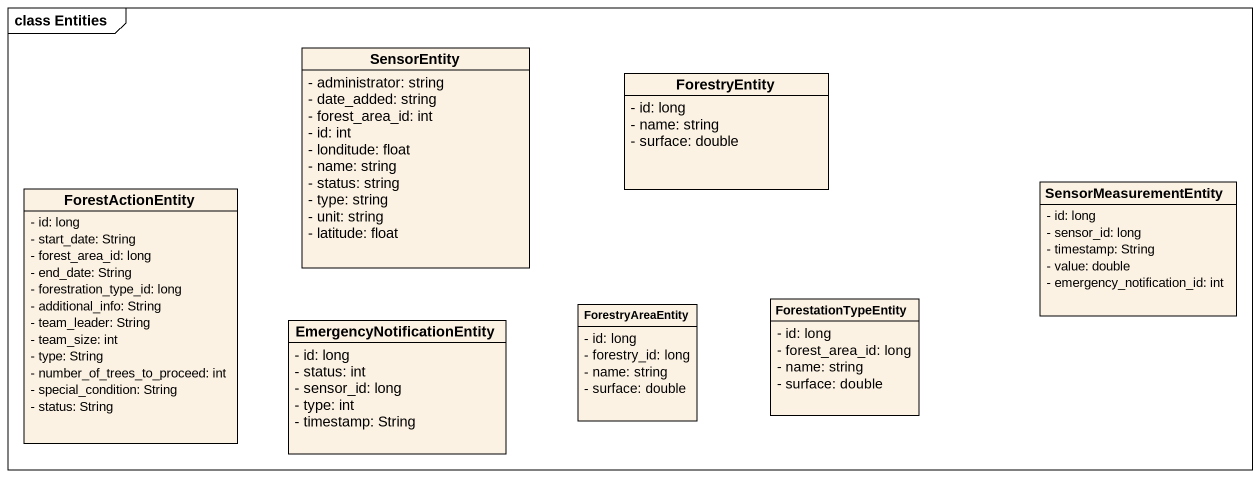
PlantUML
@startuml
mainframe class Entities
hide circle
hide empty members
skinparam classAttributeIconSize 0
class SensorEntity {
  - administrator: string
  - date_added: string
  - forest_area_id: int
  - id: int
  - londitude: float
  - name: string
  - status: string
  - type: string
  - unit: string
  - latitude: float
}
class ForestryEntity {
  - id: long
  - name: string
  - surface: double
}
class ForestActionEntity {
  - id: long
  - start_date: String
  - forest_area_id: long
  - end_date: String
  - forestration_type_id: long
  - additional_info: String
  - team_leader: String
  - team_size: int
  - type: String
  - number_of_trees_to_proceed: int
  - special_condition: String
  - status: String
}
class SensorMeasurementEntity {
  - id: long
  - sensor_id: long
  - timestamp: String
  - value: double
  - emergency_notification_id: int
}
class EmergencyNotificationEntity {
  - id: long
  - status: int
  - sensor_id: long
  - type: int
  - timestamp: String
}
class ForestryAreaEntity {
  - id: long
  - forestry_id: long
  - name: string
  - surface: double
}
class ForestationTypeEntity {
  - id: long
  - forest_area_id: long
  - name: string
  - surface: double
}
@enduml
